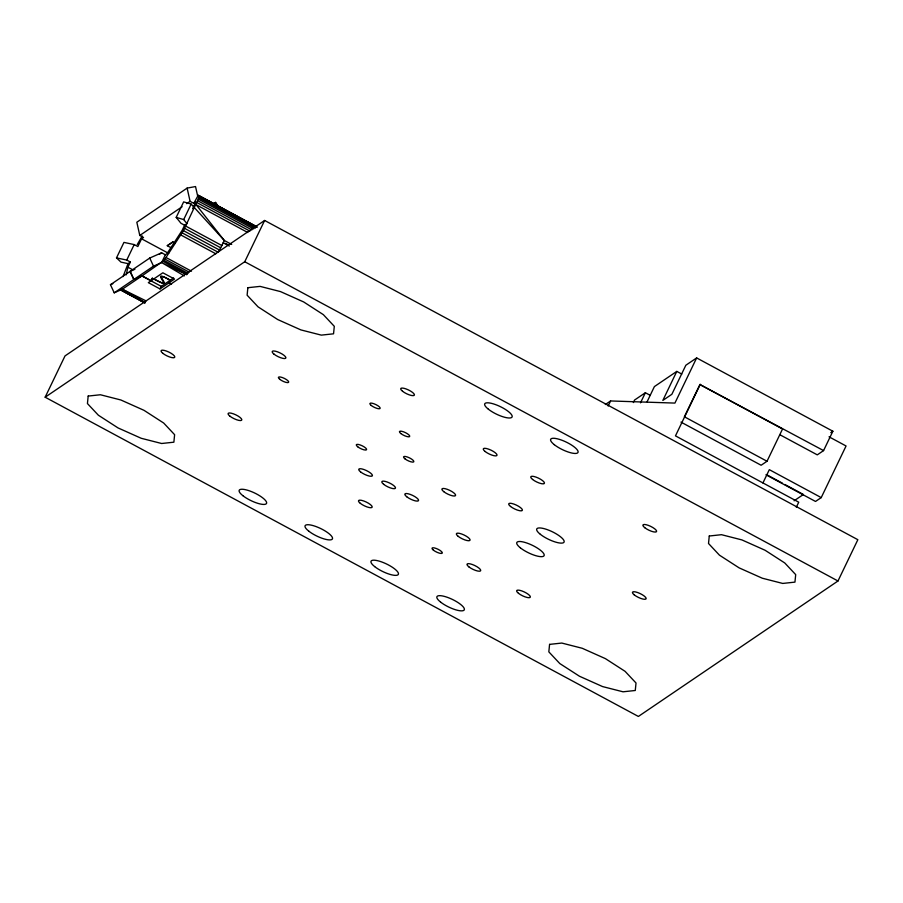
<?xml version="1.0" encoding="UTF-8"?>
<svg xmlns="http://www.w3.org/2000/svg" width="903" height="903" viewBox="0 0 903 903"><rect width="100%" height="100%" fill="white"/><g stroke="black" fill="none" stroke-linecap="round" stroke-linejoin="round"><path stroke-width="1.35" d="M134.931 269.229L130.032 271.431L110.459 284.716L114.218 292.82L133.791 279.535L142.064 275.844L164.064 260.448L183.456 230.649L198.242 199.078L198.795 196.583L198.152 195.319L193.829 203.344L190.082 201.324L187.124 188.106L195.533 186.549L197.565 195.601M123.056 276.6L128.045 263.631L130.393 262.028L126.747 260.064L116.498 257.886L123.948 242.399L134.197 244.578L137.854 246.553L141.579 238.81L143.543 237.478L139.796 235.457L136.827 222.24L187.124 188.106M126.206 274.873L127.91 267.198L130.393 262.028M45.15 397.207L65.016 355.917L264.624 220.456L857.85 539.701L837.984 580.99L638.376 716.451L45.15 397.207L244.747 261.746L264.624 220.456M126.747 260.064L134.197 244.578M176.198 217.375L183.693 219.576L186.977 223.639L184.618 225.231L180.961 223.267L176.198 217.375L183.648 201.888L191.154 204.089L224.294 240.469L231.687 244.442M151.817 279.117L150.993 280.833L148.318 282.65L160 288.926L168.951 282.853L170.193 280.269L164.402 277.232L161.005 276.578L164.402 282.628L162.924 283.305L152.235 278.248M142.064 275.844L151.151 280.731L152.393 278.147M165.362 254.815L161.626 262.559L153.51 266.148L133.949 279.433L130.19 271.329L149.751 258.044L161.614 252.795L165.362 254.815L166.931 253.754L182.135 230.4L184.618 225.231M183.693 219.576L191.154 204.089M192.61 208.649L195.804 202.012L193.829 203.344M160 288.926L161.242 286.353L170.193 280.269M173.602 277.955L170.351 280.167L169.109 282.741L174.539 279.061L162.856 272.785L151.151 280.731M182.214 232.884L218.278 252.298L221.856 245.537L224.294 240.469L196.064 204.676L247.806 232.522M608.148 406.023L610.586 400.955L674.913 403.088L696.642 357.927L832.882 431.239L823.57 450.597L817.283 454.864L780.35 434.986M633.353 402.569L634.561 400.052L645.374 392.726L650.318 395.379M640.509 402.817L645.374 392.726M647.112 401.733L654.404 386.586L676.798 371.393L681.754 374.056M676.798 371.393L662.836 400.424L671.866 394.284L685.84 365.252L696.642 357.927M699.915 384.531L684.384 416.78L767.019 461.252L782.551 428.993L699.915 384.531L823.57 450.597M700.31 384.26L675.467 435.867L798.737 502.203L796.311 507.238M762.922 482.97L769.322 469.662L821.222 497.598L846.066 445.98L829.033 436.815M137.233 244.6L142.211 235.965M139.796 235.457L182.09 206.753M186.661 203.649L190.082 201.324M213.435 203.886L215.636 202.396L219.113 207.758M170.848 247.625L167.269 245.706L172.766 241.97L175.148 243.257M159.312 254.364L161.614 252.795M143.205 301.816L120.359 289.524L120.991 290.021L122.345 289.22L141.906 275.946L161.242 286.353M605.349 404.51L610.586 400.955M767.019 461.252L761.127 465.248L680.964 422.107M830.794 432.661L832.882 431.239M794.098 500.793L803.41 494.483L784.876 484.505M821.222 497.598L815.522 501.458L766.094 474.865M213.537 203.762L215.636 202.396M167.269 245.706L173.139 241.902M110.459 284.716L112.83 283.666M114.218 292.82L122.345 289.22L146.105 300.913M128.045 263.631L120.991 262.13L116.498 257.886M186.695 274.738L161.626 262.559L184.336 275.923M153.589 278.79C178.072 292.922 145.981 266.509 170.351 280.167M766.354 474.538L782.416 483.184M198.558 195.387L256.463 226.551M198.152 195.319L257.287 227.138M198.773 195.816L256.678 226.98M198.795 196.583L255.47 227.082M198.615 197.689L255.289 228.177M198.242 199.078L253.675 228.91M197.678 200.737L251.892 229.915M196.956 202.622L249.928 231.123M225.536 243.37L227.996 244.69M223.165 242.726L229.328 246.045M185.781 226.122L221.856 245.537M184.663 228.38L220.727 247.794M244.747 261.746L837.984 580.99M183.456 230.649L219.531 250.063M180.939 235.028L215.806 253.788M141.579 238.81L168.68 253.393M166.231 257.615L191.481 271.193M165.091 259.161L189.145 272.108M164.064 260.448L188.106 273.383M163.15 261.407L187.192 274.354M168.951 282.853L171.57 284.061M127.91 267.198L132.73 269.783M120.991 290.021L145.033 302.968M120.584 289.953L144.627 302.889M122.345 289.22L145.09 302.471M149.751 258.044L153.51 266.148M130.032 271.431L133.791 279.535M88.178 396.067L87.433 403.562L98.371 415.222L118.045 427.932L141.207 438.282L161.637 443.497L173.873 442.188L174.618 434.693L163.68 423.033L143.995 410.323L120.833 399.973L100.402 394.758L88.178 396.067M247.862 287.707L247.117 295.191L258.044 306.851L277.729 319.56L300.891 329.911L321.321 335.126L333.546 333.817L334.302 326.322L323.364 314.662L303.679 301.952L280.517 291.601L260.087 286.386L247.862 287.707M549.577 644.381L548.832 651.864L559.77 663.536L579.455 676.234L602.606 686.585L623.036 691.8L635.272 690.49L636.017 682.995L625.079 671.335L605.394 658.626L582.232 648.275L561.801 643.06L549.577 644.381M709.261 536.01L708.516 543.493L719.443 555.164L739.128 567.874L762.29 578.213L782.72 583.44L794.945 582.119L795.701 574.624L784.763 562.964L765.078 550.254L741.916 539.915L721.486 534.689L709.261 536.01M404.916 458.814A5.7 1.592 25.7 0 0 413.653 461.93A5.7 1.592 25.7 0 0 407.524 457.053A5.7 1.592 25.7 0 0 404.916 458.814M162.901 353.378A7.574 2.111 25.7 0 0 174.516 357.532A7.574 2.111 25.7 0 0 166.355 351.03A7.574 2.111 25.7 0 0 162.901 353.378M402.535 391.259A7.574 2.111 25.7 0 0 414.15 395.412A7.574 2.111 25.7 0 0 406 388.911A7.574 2.111 25.7 0 0 402.535 391.259M532.578 479.459A7.574 2.111 25.7 0 0 544.193 483.613A7.574 2.111 25.7 0 0 536.032 477.111A7.574 2.111 25.7 0 0 532.578 479.459M357.69 446.759A5.7 1.592 25.7 0 0 366.426 449.875A5.7 1.592 25.7 0 0 360.286 444.987A5.7 1.592 25.7 0 0 357.69 446.759M518.469 593.305A7.574 2.111 25.7 0 0 530.084 597.459A7.574 2.111 25.7 0 0 521.923 590.957A7.574 2.111 25.7 0 0 518.469 593.305M443.734 491.638A7.574 2.111 25.7 0 0 455.349 495.781A7.574 2.111 25.7 0 0 447.188 489.291A7.574 2.111 25.7 0 0 443.734 491.638M360.557 471.885A7.574 2.111 25.7 0 0 372.171 476.039A7.574 2.111 25.7 0 0 364.011 469.549A7.574 2.111 25.7 0 0 360.557 471.885M406.689 496.718A7.574 2.111 25.7 0 0 418.303 500.872A7.574 2.111 25.7 0 0 410.154 494.37A7.574 2.111 25.7 0 0 406.689 496.718M383.628 484.301A7.574 2.111 25.7 0 0 395.243 488.455A7.574 2.111 25.7 0 0 387.082 481.965A7.574 2.111 25.7 0 0 383.628 484.301M634.278 594.908A7.574 2.111 25.7 0 0 645.893 599.061A7.574 2.111 25.7 0 0 637.744 592.571A7.574 2.111 25.7 0 0 634.278 594.908M458.205 536.348A7.574 2.111 25.7 0 0 469.82 540.491A7.574 2.111 25.7 0 0 461.659 534A7.574 2.111 25.7 0 0 458.205 536.348M485.137 451.5A7.574 2.111 25.7 0 0 496.752 455.654A7.574 2.111 25.7 0 0 488.602 449.152A7.574 2.111 25.7 0 0 485.137 451.5M274.027 354.168A7.574 2.111 25.7 0 0 285.641 358.31A7.574 2.111 25.7 0 0 277.481 351.82A7.574 2.111 25.7 0 0 274.027 354.168M644.731 527.668A7.574 2.111 25.7 0 0 656.346 531.822A7.574 2.111 25.7 0 0 648.185 525.32A7.574 2.111 25.7 0 0 644.731 527.668M433.406 550.164A5.7 1.592 25.7 0 0 442.143 553.279A5.7 1.592 25.7 0 0 436.002 548.392A5.7 1.592 25.7 0 0 433.406 550.164M279.783 379.328A5.7 1.592 25.7 0 0 288.508 382.443A5.7 1.592 25.7 0 0 282.379 377.556A5.7 1.592 25.7 0 0 279.783 379.328M400.819 433.53A5.7 1.592 25.7 0 0 409.544 436.646A5.7 1.592 25.7 0 0 403.415 431.769A5.7 1.592 25.7 0 0 400.819 433.53M510.534 506.459A7.574 2.111 25.7 0 0 522.148 510.601A7.574 2.111 25.7 0 0 513.988 504.111A7.574 2.111 25.7 0 0 510.534 506.459M229.926 416.17A7.574 2.111 25.7 0 0 241.552 420.313A7.574 2.111 25.7 0 0 233.392 413.822A7.574 2.111 25.7 0 0 229.926 416.17M371.246 405.47A5.7 1.592 25.7 0 0 379.982 408.596A5.7 1.592 25.7 0 0 373.842 403.709A5.7 1.592 25.7 0 0 371.246 405.47M468.838 566.836A7.574 2.111 25.7 0 0 480.452 570.978A7.574 2.111 25.7 0 0 472.292 564.488A7.574 2.111 25.7 0 0 468.838 566.836M360.32 503.343A7.574 2.111 25.7 0 0 371.934 507.486A7.574 2.111 25.7 0 0 363.774 500.996A7.574 2.111 25.7 0 0 360.32 503.343M308.736 531.122A15.148 4.222 25.7 0 0 331.965 539.407A15.148 4.222 25.7 0 0 315.655 526.426A15.148 4.222 25.7 0 0 308.736 531.122M374.655 566.587A15.148 4.222 25.7 0 0 397.884 574.884A15.148 4.222 25.7 0 0 381.563 561.892A15.148 4.222 25.7 0 0 374.655 566.587M488.376 409.206A15.148 4.222 25.7 0 0 511.606 417.502A15.148 4.222 25.7 0 0 495.296 404.51A15.148 4.222 25.7 0 0 488.376 409.206M554.295 444.671A15.148 4.222 25.7 0 0 577.525 452.967A15.148 4.222 25.7 0 0 561.203 439.975A15.148 4.222 25.7 0 0 554.295 444.671M540.366 534.328A15.148 4.222 25.7 0 0 563.596 542.624A15.148 4.222 25.7 0 0 547.286 529.643A15.148 4.222 25.7 0 0 540.366 534.328M520.41 547.873A15.148 4.222 25.7 0 0 543.64 556.169A15.148 4.222 25.7 0 0 527.318 543.188A15.148 4.222 25.7 0 0 520.41 547.873M242.828 495.645A15.148 4.222 25.7 0 0 266.058 503.942A15.148 4.222 25.7 0 0 249.736 490.95A15.148 4.222 25.7 0 0 242.828 495.645M440.562 602.064A15.148 4.222 25.7 0 0 463.803 610.36A15.148 4.222 25.7 0 0 447.482 597.368A15.148 4.222 25.7 0 0 440.562 602.064"/></g></svg>
